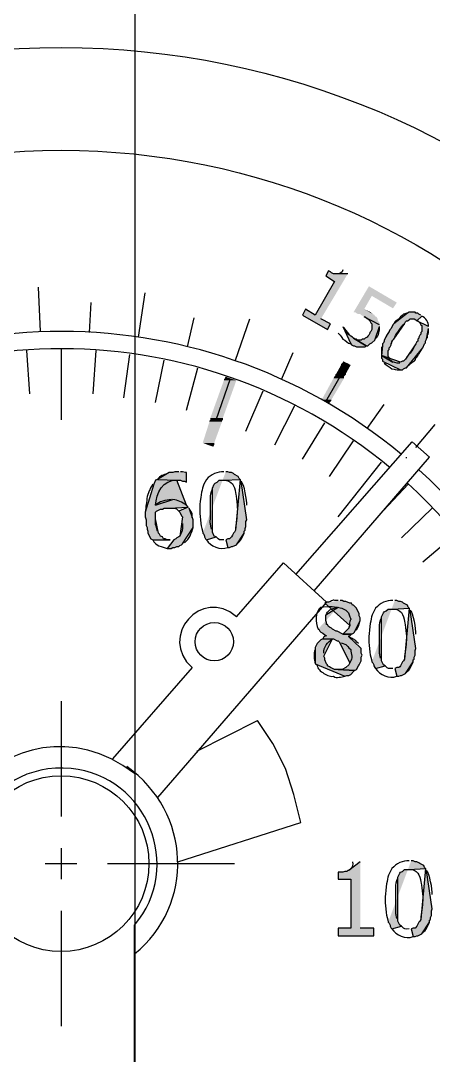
# Model space of a CAD drawing. Header units: millimetres. Extents: x 183355 to 194386, y -190559 to -183233.
# Drawn here: x 186469.4 to 186497.5, y -184252 to -184181.7 of the extents above; entities that cross this region are included whole.
import ezdxf

# ---------------------------------------------------------------- set-up
doc = ezdxf.new("R2010")
doc.units = ezdxf.units.MM
doc.header["$LTSCALE"] = 13
doc.layers.add('PDF_几何图形', color=7, linetype='Continuous')
doc.layers.add('PDF_实体填充', color=7, linetype='Continuous', true_color=0xffffff)
doc.layers.add('标注、文本', color=3, linetype='Continuous', lineweight=25)

# ---------------------------------------------------------------- blocks, each defined once
blk = doc.blocks.new('A$C1C912F39')
at = {"layer": 'PDF_实体填充', "transparency": 33554559}
for points in [[(74.947, 121.398), (74.229, 121.398), (73.968, 121.398), (73.837, 121.463), (73.772, 121.528), (73.641, 121.594), (73.446, 121.267), (74.033, 120.875), (72.727, 118.59), (72.075, 118.982), (71.879, 118.59), (73.576, 117.611), (73.772, 118.003), (73.119, 118.329)], [(78.277, 119.439), (76.383, 120.549), (75.339, 118.786), (75.469, 118.786), (75.535, 118.721), (75.665, 118.656), (75.796, 118.656), (75.861, 118.59), (75.992, 118.525), (76.057, 118.46), (77.102, 117.938), (77.102, 118.068), (77.036, 118.133), (76.971, 118.264), (76.971, 118.329), (76.906, 118.46), (76.775, 118.525), (76.775, 118.59), (76.057, 118.982), (76.579, 119.896), (78.016, 119.047)], [(76.383, 118.852), (76.318, 118.852), (76.253, 118.917), (76.188, 118.917), (76.057, 118.982), (76.775, 118.59), (76.645, 118.656), (76.579, 118.721), (76.514, 118.786)], [(77.102, 117.938), (76.057, 118.46), (76.122, 118.46), (76.188, 118.395), (76.318, 118.329), (76.449, 118.199), (76.514, 118.068), (76.579, 118.003), (76.579, 117.611), (76.514, 117.481), (76.449, 117.415), (76.449, 117.35), (76.383, 117.219), (76.318, 117.154), (76.253, 117.089), (76.122, 117.024), (76.057, 116.958), (75.926, 116.958), (75.861, 116.893), (75.6, 116.893), (75.535, 116.958), (75.404, 116.958), (75.339, 117.024), (76.188, 116.501), (76.318, 116.501), (76.449, 116.632), (76.579, 116.697), (76.775, 116.893), (77.102, 117.807)], [(79.909, 118.59), (79.778, 118.656), (79.713, 118.721), (79.582, 118.721), (79.517, 118.786), (79.125, 118.786), (78.995, 118.721), (78.081, 118.003), (78.016, 117.938), (77.885, 117.676), (77.82, 117.611), (77.428, 116.893), (77.428, 116.828), (77.363, 116.697), (77.297, 116.632), (77.297, 116.501), (77.232, 115.848), (78.016, 115.391), (77.95, 115.457), (77.82, 115.522), (77.754, 115.587), (77.754, 115.718), (77.689, 115.783), (77.689, 116.175), (77.754, 116.24), (77.754, 116.371), (77.82, 116.436), (77.885, 116.567), (77.885, 116.632), (77.95, 116.697), (77.95, 116.762), (78.016, 116.893), (78.081, 116.958), (78.799, 118.003), (78.864, 118.133), (78.93, 118.199), (78.995, 118.199), (79.125, 118.264), (79.191, 118.329), (79.452, 118.329), (79.582, 118.264), (79.648, 118.199), (79.974, 118.525)], [(80.431, 117.807), (79.648, 118.199), (79.713, 118.199), (79.844, 118.068), (79.909, 117.938), (79.974, 117.872), (79.974, 117.481), (79.909, 117.415), (79.909, 117.285), (79.844, 117.219), (79.778, 117.089), (79.778, 117.024), (79.713, 116.958), (79.713, 116.828), (79.648, 116.762), (79.582, 116.632), (79.517, 116.567), (78.864, 115.587), (78.799, 115.522), (78.734, 115.457), (78.668, 115.457), (78.538, 115.391), (77.232, 115.848), (77.232, 115.653), (77.297, 115.587), (77.297, 115.457), (78.538, 114.869), (78.668, 114.869), (78.734, 114.934), (78.864, 115), (78.93, 115), (80.039, 116.371), (80.17, 116.632), (80.235, 116.697), (80.235, 116.828), (80.3, 116.958), (80.431, 117.676)], [(74.621, 117.807), (75.143, 116.632), (75.208, 116.567), (75.339, 116.501), (75.404, 116.501), (75.535, 116.436), (76.122, 116.436), (76.188, 116.501), (75.339, 117.024), (75.274, 117.089), (75.143, 117.154), (75.078, 117.219), (74.686, 117.742)], [(63.457, 107.949), (63.196, 107.949), (63.065, 107.884), (62.804, 107.884), (62.021, 107.427), (63.326, 107.361), (63.588, 107.361), (63.718, 107.296), (63.849, 107.296), (63.979, 107.231), (63.979, 107.884), (63.914, 107.884), (63.718, 107.949), (63.588, 107.949)], [(65.089, 103.771), (65.154, 103.705), (65.22, 103.575), (65.22, 103.51), (65.285, 103.379), (65.35, 103.314), (66.003, 103.51), (65.873, 103.575), (65.742, 103.836), (65.742, 103.901), (65.742, 106.774), (65.742, 106.839), (65.873, 107.1), (65.938, 107.166), (66.068, 107.231), (66.199, 107.361), (66.525, 107.361), (67.635, 107.427), (67.57, 107.492), (67.505, 107.623), (67.244, 107.753), (67.178, 107.818), (67.048, 107.884), (66.917, 107.884), (66.787, 107.949), (66.656, 107.949)], [(62.021, 107.427), (61.89, 107.361), (61.76, 107.1), (61.172, 105.207), (61.172, 104.881), (61.237, 104.685), (61.237, 104.293), (61.303, 104.162), (61.303, 104.032), (61.368, 103.901), (61.368, 103.771), (61.564, 103.379), (61.694, 103.314), (62.869, 103.314), (62.674, 103.314), (62.543, 103.379), (62.412, 103.379), (62.347, 103.51), (62.217, 103.575), (62.151, 103.705), (62.086, 103.771), (61.89, 104.75), (61.89, 105.207), (61.955, 105.272), (62.086, 105.338), (62.217, 105.403), (62.347, 105.403), (62.478, 105.468), (62.804, 105.468), (64.11, 105.533), (63.979, 105.664), (63.326, 107.361)], [(67.635, 107.427), (67.309, 103.967), (67.244, 103.836), (67.178, 103.771), (67.113, 103.64), (67.048, 103.51), (66.917, 103.379), (66.787, 103.379), (66.656, 103.314), (66.787, 102.791), (66.917, 102.791), (67.048, 102.857), (67.113, 102.857), (67.374, 102.987), (67.896, 103.771), (67.896, 103.901), (67.962, 103.967), (67.962, 104.097), (68.027, 104.228), (68.027, 104.554), (68.092, 104.685), (67.7, 107.296)], [(64.11, 105.533), (63.457, 105.272), (63.522, 105.207), (63.653, 104.946), (63.718, 104.881), (63.522, 103.575), (63.457, 103.51), (63.326, 103.444), (63.261, 103.379), (63.131, 103.314), (62.674, 102.726), (62.935, 102.726), (63.065, 102.791), (63.196, 102.791), (63.326, 102.857), (63.457, 102.857), (63.522, 102.922), (63.653, 102.987), (63.718, 103.053), (64.436, 104.162), (64.436, 104.685), (64.175, 105.468)], [(73.641, 99.07), (73.511, 99.07), (73.38, 99.005), (75.078, 97.503), (75.012, 97.373), (75.012, 97.307), (74.621, 96.916), (75.208, 96.916), (75.339, 96.981), (75.404, 97.046), (75.796, 97.83), (75.796, 98.026), (75.731, 98.156), (75.731, 98.287), (75.535, 98.678), (75.469, 98.744), (75.339, 98.874), (75.274, 98.874), (75.208, 99.005), (75.078, 99.005), (74.817, 99.135), (74.686, 99.135), (74.555, 99.201), (74.425, 99.201)], [(76.579, 95.023), (76.645, 94.957), (76.71, 94.827), (76.71, 94.761), (76.775, 94.631), (76.84, 94.566), (77.493, 94.761), (77.363, 94.827), (77.232, 95.088), (77.232, 95.153), (77.232, 98.026), (77.232, 98.091), (77.363, 98.352), (77.428, 98.417), (77.559, 98.483), (77.689, 98.613), (78.016, 98.613), (79.125, 98.678), (79.06, 98.744), (78.995, 98.874), (78.734, 99.005), (78.668, 99.07), (78.538, 99.135), (78.407, 99.135), (78.277, 99.201), (78.146, 99.201)], [(72.923, 97.242), (72.989, 97.242), (73.054, 97.112), (73.119, 97.046), (73.25, 96.981), (73.38, 96.851), (73.511, 96.785), (73.446, 96.785), (73.315, 96.72), (73.25, 96.589), (73.968, 96.589), (74.229, 96.459), (74.294, 96.459), (74.36, 96.394), (75.078, 94.957), (75.012, 94.827), (74.817, 94.631), (74.555, 94.5), (74.294, 94.5), (75.404, 94.435), (75.535, 94.5), (75.665, 94.761), (75.731, 94.827), (75.861, 95.088), (75.861, 95.349), (75.926, 95.48), (75.861, 95.61), (75.861, 95.937), (75.796, 96.002), (75.012, 96.72), (75.012, 96.785), (75.078, 96.785), (75.208, 96.916), (74.621, 96.916), (74.229, 97.112), (74.164, 97.112), (73.903, 97.242), (73.837, 97.307), (73.707, 97.373), (73.641, 97.438), (73.576, 97.569), (73.511, 97.569), (73.511, 97.699), (73.446, 97.83), (73.446, 98.221), (74.294, 98.744)], [(79.125, 98.678), (78.799, 95.218), (78.734, 95.088), (78.668, 95.023), (78.603, 94.892), (78.538, 94.761), (78.473, 94.696), (78.407, 94.631), (78.277, 94.631), (78.146, 94.566), (78.277, 94.043), (78.407, 94.043), (78.538, 94.109), (78.603, 94.109), (78.734, 94.174), (78.864, 94.239), (79.387, 95.023), (79.387, 95.153), (79.452, 95.218), (79.452, 95.349), (79.517, 95.48), (79.517, 95.806), (79.582, 95.937), (79.191, 98.548)], [(73.25, 96.589), (73.119, 96.524), (72.858, 96.263), (72.727, 96.002), (72.727, 94.892), (74.751, 94.043), (74.882, 94.109), (75.012, 94.109), (75.143, 94.174), (75.339, 94.37), (75.404, 94.435), (74.294, 94.5), (74.033, 94.5), (73.772, 94.631), (73.707, 94.696), (73.576, 94.761), (73.576, 94.827), (73.511, 94.892), (73.38, 95.153), (73.38, 95.284), (73.315, 95.414), (73.903, 96.589)], [(75.796, 81.443), (75.012, 80.856), (74.947, 80.856), (74.882, 80.79), (74.751, 80.79), (74.621, 80.725), (74.294, 80.725), (74.294, 80.268), (75.143, 80.268), (75.143, 76.939), (74.294, 76.939), (74.294, 76.416), (76.71, 76.416), (76.71, 76.939), (75.796, 76.939)], [(77.689, 77.33), (77.754, 77.265), (77.82, 77.134), (77.82, 77.069), (77.885, 76.939), (77.95, 76.873), (78.603, 77.069), (78.473, 77.134), (78.342, 77.396), (78.342, 77.461), (78.342, 80.333), (78.342, 80.399), (78.473, 80.66), (78.538, 80.725), (78.668, 80.79), (78.799, 80.921), (79.125, 80.921), (80.235, 80.986), (80.17, 81.052), (80.105, 81.182), (79.974, 81.247), (79.844, 81.313), (79.778, 81.378), (79.648, 81.443), (79.517, 81.443), (79.387, 81.509), (79.256, 81.509)], [(80.235, 80.986), (79.909, 77.526), (79.844, 77.396), (79.778, 77.33), (79.648, 77.069), (79.517, 76.939), (79.387, 76.939), (79.256, 76.873), (79.387, 76.351), (79.517, 76.351), (79.648, 76.416), (79.713, 76.416), (79.974, 76.547), (80.496, 77.33), (80.496, 77.461), (80.562, 77.526), (80.562, 77.657), (80.627, 77.787), (80.627, 78.114), (80.692, 78.244), (80.3, 80.856)]]:
    blk.add_hatch(color=7, dxfattribs=at).paths.add_polyline_path(points, flags=16)
at = {"layer": 'PDF_几何图形'}
blk.add_line((79.582, 109.581), (80.888, 111.148), dxfattribs=at)
for points in [[(74.947, 121.398), (74.229, 121.398), (73.968, 121.398), (73.837, 121.463), (73.772, 121.528), (73.641, 121.594), (73.446, 121.267), (74.033, 120.875), (72.727, 118.59), (72.075, 118.982), (71.879, 118.59), (73.576, 117.611), (73.772, 118.003), (73.119, 118.329)], [(54.056, 117.481), (53.925, 120.484)], [(60.715, 117.089), (61.172, 120.092)], [(57.385, 117.415), (57.516, 119.439)], [(64.045, 116.436), (64.502, 118.395)], [(67.309, 115.522), (68.288, 118.329)], [(77.102, 117.938), (76.057, 118.46), (76.122, 118.46), (76.188, 118.395), (76.318, 118.329), (76.449, 118.199), (76.514, 118.068), (76.579, 118.003), (76.579, 117.611), (76.514, 117.481), (76.449, 117.415), (76.449, 117.35), (76.383, 117.219), (76.318, 117.154), (76.253, 117.089), (76.122, 117.024), (76.057, 116.958), (75.926, 116.958), (75.861, 116.893), (75.6, 116.893), (75.535, 116.958), (75.404, 116.958), (75.339, 117.024), (76.188, 116.501), (76.318, 116.501), (76.449, 116.632), (76.579, 116.697), (76.775, 116.893), (77.102, 117.807)], [(79.909, 118.59), (79.778, 118.656), (79.713, 118.721), (79.582, 118.721), (79.517, 118.786), (79.125, 118.786), (78.995, 118.721), (78.081, 118.003), (78.016, 117.938), (77.885, 117.676), (77.82, 117.611), (77.428, 116.893), (77.428, 116.828), (77.363, 116.697), (77.297, 116.632), (77.297, 116.501), (77.232, 115.848), (78.016, 115.391), (77.95, 115.457), (77.82, 115.522), (77.754, 115.587), (77.754, 115.718), (77.689, 115.783), (77.689, 116.175), (77.754, 116.24), (77.754, 116.371), (77.82, 116.436), (77.885, 116.567), (77.885, 116.632), (77.95, 116.697), (77.95, 116.762), (78.016, 116.893), (78.081, 116.958), (78.799, 118.003), (78.864, 118.133), (78.93, 118.199), (78.995, 118.199), (79.125, 118.264), (79.191, 118.329), (79.452, 118.329), (79.582, 118.264), (79.648, 118.199), (79.974, 118.525)], [(80.431, 117.807), (79.648, 118.199), (79.713, 118.199), (79.844, 118.068), (79.909, 117.938), (79.974, 117.872), (79.974, 117.481), (79.909, 117.415), (79.909, 117.285), (79.844, 117.219), (79.778, 117.089), (79.778, 117.024), (79.713, 116.958), (79.713, 116.828), (79.648, 116.762), (79.582, 116.632), (79.517, 116.567), (78.864, 115.587), (78.799, 115.522), (78.734, 115.457), (78.668, 115.457), (78.538, 115.391), (77.232, 115.848), (77.232, 115.653), (77.297, 115.587), (77.297, 115.457), (78.538, 114.869), (78.668, 114.869), (78.734, 114.934), (78.864, 115), (78.93, 115), (80.039, 116.371), (80.17, 116.632), (80.235, 116.697), (80.235, 116.828), (80.3, 116.958), (80.431, 117.676)], [(74.621, 117.807), (75.143, 116.632), (75.208, 116.567), (75.339, 116.501), (75.404, 116.501), (75.535, 116.436), (76.122, 116.436), (76.188, 116.501), (75.339, 117.024), (75.274, 117.089), (75.143, 117.154), (75.078, 117.219), (74.686, 117.742)], [(53.338, 113.237), (53.142, 116.175)], [(55.492, 111.474), (55.492, 116.24)], [(57.647, 113.237), (57.842, 116.175)], [(70.442, 114.216), (71.226, 116.044)], [(59.736, 112.976), (60.127, 115.914)], [(61.89, 112.649), (62.478, 115.522)], [(73.446, 112.715), (74.947, 115.326)], [(63.979, 112.127), (64.763, 115)], [(66.003, 111.474), (66.982, 114.282)], [(68.027, 110.691), (69.202, 113.433)], [(76.253, 110.887), (77.428, 112.519)], [(69.985, 109.777), (71.356, 112.454)], [(71.879, 108.798), (73.38, 111.278)], [(71.422, 100.963), (79.321, 109.973), (80.496, 108.928)], [(73.707, 107.623), (75.339, 110.038)], [(72.662, 99.854), (80.496, 108.928)], [(74.294, 104.881), (77.232, 108.602)], [(78.93, 108.863), (78.93, 108.928)], [(63.457, 107.949), (63.196, 107.949), (63.065, 107.884), (62.804, 107.884), (62.021, 107.427), (63.326, 107.361), (63.588, 107.361), (63.718, 107.296), (63.849, 107.296), (63.979, 107.231), (63.979, 107.884), (63.914, 107.884), (63.718, 107.949), (63.588, 107.949)], [(65.089, 103.771), (65.154, 103.705), (65.22, 103.575), (65.22, 103.51), (65.285, 103.379), (65.35, 103.314), (66.003, 103.51), (65.873, 103.575), (65.742, 103.836), (65.742, 103.901), (65.742, 106.774), (65.742, 106.839), (65.873, 107.1), (65.938, 107.166), (66.068, 107.231), (66.199, 107.361), (66.525, 107.361), (67.635, 107.427), (67.57, 107.492), (67.505, 107.623), (67.244, 107.753), (67.178, 107.818), (67.048, 107.884), (66.917, 107.884), (66.787, 107.949), (66.656, 107.949)], [(62.021, 107.427), (61.89, 107.361), (61.76, 107.1), (61.172, 105.207), (61.172, 104.881), (61.237, 104.685), (61.237, 104.293), (61.303, 104.162), (61.303, 104.032), (61.368, 103.901), (61.368, 103.771), (61.564, 103.379), (61.694, 103.314), (62.869, 103.314), (62.674, 103.314), (62.543, 103.379), (62.412, 103.379), (62.347, 103.51), (62.217, 103.575), (62.151, 103.705), (62.086, 103.771), (61.89, 104.75), (61.89, 105.207), (61.955, 105.272), (62.086, 105.338), (62.217, 105.403), (62.347, 105.403), (62.478, 105.468), (62.804, 105.468), (64.11, 105.533), (63.979, 105.664), (63.326, 107.361)], [(67.635, 107.427), (67.309, 103.967), (67.244, 103.836), (67.178, 103.771), (67.113, 103.64), (67.048, 103.51), (66.917, 103.379), (66.787, 103.379), (66.656, 103.314), (66.787, 102.791), (66.917, 102.791), (67.048, 102.857), (67.113, 102.857), (67.374, 102.987), (67.896, 103.771), (67.896, 103.901), (67.962, 103.967), (67.962, 104.097), (68.027, 104.228), (68.027, 104.554), (68.092, 104.685), (67.7, 107.296)], [(77.036, 104.946), (79.06, 107.1)], [(61.89, 105.664), (63.065, 106.056)], [(64.11, 105.533), (63.457, 105.272), (63.522, 105.207), (63.653, 104.946), (63.718, 104.881), (63.522, 103.575), (63.457, 103.51), (63.326, 103.444), (63.261, 103.379), (63.131, 103.314), (62.674, 102.726), (62.935, 102.726), (63.065, 102.791), (63.196, 102.791), (63.326, 102.857), (63.457, 102.857), (63.522, 102.922), (63.653, 102.987), (63.718, 103.053), (64.436, 104.162), (64.436, 104.685), (64.175, 105.468)], [(78.603, 103.444), (80.692, 105.468)], [(80.039, 101.812), (82.259, 103.705)], [(67.374, 98.091), (70.573, 101.747), (73.511, 99.07)], [(73.641, 99.07), (73.511, 99.07), (73.38, 99.005), (75.078, 97.503), (75.012, 97.373), (75.012, 97.307), (74.621, 96.916), (75.208, 96.916), (75.339, 96.981), (75.404, 97.046), (75.796, 97.83), (75.796, 98.026), (75.731, 98.156), (75.731, 98.287), (75.535, 98.678), (75.469, 98.744), (75.339, 98.874), (75.274, 98.874), (75.208, 99.005), (75.078, 99.005), (74.817, 99.135), (74.686, 99.135), (74.555, 99.201), (74.425, 99.201)], [(76.579, 95.023), (76.645, 94.957), (76.71, 94.827), (76.71, 94.761), (76.775, 94.631), (76.84, 94.566), (77.493, 94.761), (77.363, 94.827), (77.232, 95.088), (77.232, 95.153), (77.232, 98.026), (77.232, 98.091), (77.363, 98.352), (77.428, 98.417), (77.559, 98.483), (77.689, 98.613), (78.016, 98.613), (79.125, 98.678), (79.06, 98.744), (78.995, 98.874), (78.734, 99.005), (78.668, 99.07), (78.538, 99.135), (78.407, 99.135), (78.277, 99.201), (78.146, 99.201)], [(73.511, 99.07), (62.021, 85.817)], [(72.923, 97.242), (72.989, 97.242), (73.054, 97.112), (73.119, 97.046), (73.25, 96.981), (73.38, 96.851), (73.511, 96.785), (73.446, 96.785), (73.315, 96.72), (73.25, 96.589), (73.968, 96.589), (74.229, 96.459), (74.294, 96.459), (74.36, 96.394), (75.078, 94.957), (75.012, 94.827), (74.817, 94.631), (74.555, 94.5), (74.294, 94.5), (75.404, 94.435), (75.535, 94.5), (75.665, 94.761), (75.731, 94.827), (75.861, 95.088), (75.861, 95.349), (75.926, 95.48), (75.861, 95.61), (75.861, 95.937), (75.796, 96.002), (75.012, 96.72), (75.012, 96.785), (75.078, 96.785), (75.208, 96.916), (74.621, 96.916), (74.229, 97.112), (74.164, 97.112), (73.903, 97.242), (73.837, 97.307), (73.707, 97.373), (73.641, 97.438), (73.576, 97.569), (73.511, 97.569), (73.511, 97.699), (73.446, 97.83), (73.446, 98.221), (74.294, 98.744)], [(79.125, 98.678), (78.799, 95.218), (78.734, 95.088), (78.668, 95.023), (78.603, 94.892), (78.538, 94.761), (78.473, 94.696), (78.407, 94.631), (78.277, 94.631), (78.146, 94.566), (78.277, 94.043), (78.407, 94.043), (78.538, 94.109), (78.603, 94.109), (78.734, 94.174), (78.864, 94.239), (79.387, 95.023), (79.387, 95.153), (79.452, 95.218), (79.452, 95.349), (79.517, 95.48), (79.517, 95.806), (79.582, 95.937), (79.191, 98.548)], [(73.25, 96.589), (73.119, 96.524), (72.858, 96.263), (72.727, 96.002), (72.727, 94.892), (74.751, 94.043), (74.882, 94.109), (75.012, 94.109), (75.143, 94.174), (75.339, 94.37), (75.404, 94.435), (74.294, 94.5), (74.033, 94.5), (73.772, 94.631), (73.707, 94.696), (73.576, 94.761), (73.576, 94.827), (73.511, 94.892), (73.38, 95.153), (73.38, 95.284), (73.315, 95.414), (73.903, 96.589)], [(64.371, 94.631), (58.952, 88.429)], [(55.492, 84.512), (55.492, 92.346)], [(64.697, 88.951), (68.81, 91.04)], [(71.748, 84.12), (71.291, 86.013), (70.704, 87.776), (69.855, 89.473), (68.81, 91.04)], [(63.392, 81.443), (71.748, 84.12)], [(55.492, 80.268), (55.492, 82.357)], [(54.382, 81.313), (56.537, 81.313)], [(58.626, 81.313), (67.244, 81.313)], [(75.796, 81.443), (75.012, 80.856), (74.947, 80.856), (74.882, 80.79), (74.751, 80.79), (74.621, 80.725), (74.294, 80.725), (74.294, 80.268), (75.143, 80.268), (75.143, 76.939), (74.294, 76.939), (74.294, 76.416), (76.71, 76.416), (76.71, 76.939), (75.796, 76.939)], [(77.689, 77.33), (77.754, 77.265), (77.82, 77.134), (77.82, 77.069), (77.885, 76.939), (77.95, 76.873), (78.603, 77.069), (78.473, 77.134), (78.342, 77.396), (78.342, 77.461), (78.342, 80.333), (78.342, 80.399), (78.473, 80.66), (78.538, 80.725), (78.668, 80.79), (78.799, 80.921), (79.125, 80.921), (80.235, 80.986), (80.17, 81.052), (80.105, 81.182), (79.974, 81.247), (79.844, 81.313), (79.778, 81.378), (79.648, 81.443), (79.517, 81.443), (79.387, 81.509), (79.256, 81.509)], [(80.235, 80.986), (79.909, 77.526), (79.844, 77.396), (79.778, 77.33), (79.648, 77.069), (79.517, 76.939), (79.387, 76.939), (79.256, 76.873), (79.387, 76.351), (79.517, 76.351), (79.648, 76.416), (79.713, 76.416), (79.974, 76.547), (80.496, 77.33), (80.496, 77.461), (80.562, 77.526), (80.562, 77.657), (80.627, 77.787), (80.627, 78.114), (80.692, 78.244), (80.3, 80.856)], [(55.492, 70.28), (55.492, 78.114)], [(60.454, 45.406), (60.454, 77.134)]]:
    blk.add_lwpolyline(points, dxfattribs=at)
for centre, radius in [((55.46, 81.313), 55.46), ((55.46, 81.313), 48.474), ((55.46, 81.313), 48.474), ((65.873, 96.394), 1.306), ((55.46, 81.313), 5.974)]:
    blk.add_circle(centre, radius, dxfattribs=at)
for points in [[(74.621, 121.659), (74.555, 121.474), (74.429, 121.374), (74.229, 121.398)], [(78.603, 109.124), (64.742, 120.603), (44.556, 120.238), (31.206, 108.145)], [(77.82, 108.21), (64.4, 119.349), (45.028, 118.943), (32.055, 107.296)], [(78.93, 118.721), (78.589, 118.527), (78.9, 118.827), (78.538, 118.46)], [(78.538, 118.46), (78.273, 118.139), (78.19, 118.293), (78.081, 118.003)], [(80.431, 117.807), (80.444, 118.091), (80.256, 118.409), (79.974, 118.525)], [(75.012, 117.219), (74.882, 117.53), (74.82, 117.334), (74.686, 117.742)], [(76.84, 117.024), (77.07, 117.213), (77.123, 117.522), (77.102, 117.807)], [(77.754, 117.481), (77.624, 117.259), (77.542, 117.152), (77.428, 116.893)], [(78.146, 117.089), (78.252, 117.339), (78.597, 117.817), (78.799, 118.003)], [(80.366, 117.024), (80.34, 117.41), (80.466, 117.15), (80.431, 117.676)], [(74.294, 117.35), (74.553, 117.127), (74.462, 117.118), (74.621, 116.958)], [(74.621, 116.958), (74.813, 116.89), (74.941, 116.655), (75.143, 116.632)], [(77.232, 116.436), (77.232, 116.24), (77.232, 116.044), (77.232, 115.848)], [(79.452, 116.436), (79.428, 116.231), (78.95, 115.784), (78.864, 115.587)], [(79.582, 115.653), (79.74, 115.829), (79.9, 116.156), (80.039, 116.371)], [(78.473, 115.326), (78.01, 115.263), (77.606, 115.678), (77.232, 115.848)], [(77.428, 115.326), (77.548, 115.162), (77.836, 115.062), (77.95, 114.934)], [(79.125, 115.196), (79.389, 115.517), (79.472, 115.362), (79.582, 115.653)], [(77.95, 114.934), (78.22, 114.913), (78.081, 114.841), (78.538, 114.869)], [(62.674, 107.818), (62.422, 107.74), (62.193, 107.662), (62.021, 107.427)], [(66.525, 107.949), (66.08, 107.971), (65.648, 107.759), (65.35, 107.427)], [(80.105, 54.872), (95.62, 69.212), (95.496, 93.899), (79.778, 108.08)], [(61.694, 107.1), (61.368, 106.568), (61.522, 106.707), (61.303, 106.252)], [(61.89, 105.664), (61.888, 106.46), (62.417, 107.444), (63.326, 107.361)], [(65.35, 107.427), (65.051, 106.921), (65.046, 106.753), (64.959, 106.186)], [(66.525, 107.361), (67.062, 107.38), (67.266, 106.974), (67.309, 106.513)], [(68.092, 105.664), (68.103, 105.952), (67.91, 107.109), (67.7, 107.296)], [(80.17, 56.57), (94.268, 70.659), (93.786, 93.782), (78.995, 107.166)], [(61.303, 106.252), (61.281, 105.9), (61.223, 105.552), (61.172, 105.207)], [(64.959, 106.186), (64.841, 105.471), (64.888, 105.125), (64.959, 104.424)], [(65.611, 105.403), (65.627, 105.863), (65.545, 106.351), (65.742, 106.774)], [(67.309, 106.513), (67.384, 106.371), (67.456, 105.444), (67.439, 105.272)], [(62.935, 106.056), (62.598, 106.02), (62.113, 105.952), (61.89, 105.664)], [(62.804, 105.468), (63.138, 105.447), (63.211, 105.558), (63.457, 105.272)], [(63.979, 105.664), (63.702, 105.858), (63.399, 106.04), (63.065, 106.056)], [(64.371, 104.815), (64.388, 105.228), (64.347, 105.071), (64.175, 105.468)], [(65.611, 104.75), (65.611, 104.968), (65.611, 105.185), (65.611, 105.403)], [(67.439, 105.272), (67.426, 104.832), (67.334, 104.404), (67.309, 103.967)], [(62.021, 103.901), (61.883, 104.412), (61.877, 104.16), (61.89, 104.75)], [(63.718, 104.424), (63.74, 104.113), (63.695, 103.824), (63.522, 103.575)], [(63.849, 103.118), (64.211, 103.42), (64.301, 103.748), (64.436, 104.162)], [(64.959, 104.424), (64.947, 104.196), (65.1, 103.998), (65.089, 103.771)], [(65.677, 104.032), (65.633, 104.385), (65.587, 104.249), (65.611, 104.75)], [(66.525, 103.314), (66.185, 103.321), (66.249, 103.257), (66.003, 103.51)], [(67.439, 103.053), (67.679, 103.259), (67.794, 103.488), (67.896, 103.771)], [(61.694, 103.314), (61.864, 102.919), (62.322, 102.843), (62.674, 102.726)], [(65.35, 103.314), (65.607, 102.872), (66.289, 102.612), (66.787, 102.791)], [(67.374, 98.091), (65.04, 100.177), (62.016, 96.717), (64.371, 94.631)], [(74.294, 99.201), (73.836, 99.181), (74.047, 99.281), (73.641, 99.07)], [(78.016, 99.201), (77.57, 99.223), (77.139, 99.01), (76.84, 98.678)], [(73.119, 98.744), (72.681, 98.394), (72.737, 97.705), (72.923, 97.242)], [(73.119, 98.744), (73.478, 98.799), (75.061, 98.903), (75.078, 98.091)], [(73.511, 98.287), (73.623, 98.596), (74.019, 98.678), (74.294, 98.744)], [(76.84, 98.678), (76.541, 98.173), (76.536, 98.005), (76.449, 97.438)], [(78.016, 98.613), (78.552, 98.632), (78.757, 98.226), (78.799, 97.764)], [(79.582, 96.916), (79.593, 97.204), (79.401, 98.361), (79.191, 98.548)], [(75.078, 98.091), (75.26, 97.767), (75.031, 98.034), (75.078, 97.503)], [(75.535, 97.177), (75.772, 97.585), (75.671, 97.537), (75.796, 97.83)], [(77.102, 96.655), (77.117, 97.115), (77.035, 97.602), (77.232, 98.026)], [(78.799, 97.764), (78.874, 97.623), (78.945, 96.696), (78.93, 96.524)], [(76.449, 97.438), (76.331, 96.723), (76.378, 96.377), (76.449, 95.675)], [(73.315, 95.61), (73.289, 96.025), (73.594, 96.383), (73.903, 96.589)], [(74.49, 96.328), (74.979, 96.143), (74.763, 96.231), (75.143, 95.871)], [(75.665, 96.263), (75.34, 96.606), (75.423, 96.508), (75.012, 96.72)], [(77.102, 96.002), (77.102, 96.219), (77.102, 96.437), (77.102, 96.655)], [(78.93, 96.524), (78.916, 96.083), (78.824, 95.656), (78.799, 95.218)], [(72.727, 95.871), (72.582, 95.571), (72.683, 95.197), (72.727, 94.892)], [(75.143, 95.871), (75.187, 95.522), (75.311, 95.311), (75.078, 94.957)], [(76.449, 95.675), (76.437, 95.448), (76.59, 95.25), (76.579, 95.023)], [(77.167, 95.284), (77.123, 95.637), (77.078, 95.501), (77.102, 96.002)], [(78.93, 94.304), (79.169, 94.511), (79.284, 94.74), (79.387, 95.023)], [(72.793, 94.892), (72.93, 94.65), (72.96, 94.41), (73.25, 94.304)], [(73.25, 94.304), (73.447, 94.143), (73.702, 94), (73.968, 94.043)], [(76.84, 94.566), (77.097, 94.124), (77.779, 93.864), (78.277, 94.043)], [(78.016, 94.566), (77.675, 94.573), (77.739, 94.509), (77.493, 94.761)], [(60.454, 87.449), (52.039, 93.731), (42.515, 82.296), (50.465, 75.111)], [(73.968, 94.043), (74.209, 93.875), (74.503, 94.03), (74.751, 94.043)], [(56.145, 87.776), (50.326, 88.309), (46.794, 81.708), (50.465, 77.2)], [(60.454, 75.176), (64.573, 78.51), (64.324, 84.826), (59.932, 87.906)], [(60.454, 77.134), (63.8, 81.086), (61.332, 87.25), (56.145, 87.776)], [(75.274, 81.443), (75.299, 81.218), (75.264, 80.936), (75.012, 80.856)], [(77.95, 80.986), (77.651, 80.48), (77.646, 80.313), (77.559, 79.746)], [(79.125, 81.509), (78.68, 81.53), (78.248, 81.318), (77.95, 80.986)], [(79.125, 80.921), (79.662, 80.939), (79.866, 80.534), (79.909, 80.072)], [(80.692, 79.224), (80.703, 79.512), (80.51, 80.669), (80.3, 80.856)], [(78.211, 78.962), (78.227, 79.423), (78.145, 79.91), (78.342, 80.333)], [(77.559, 79.746), (77.441, 79.031), (77.488, 78.685), (77.559, 77.983)], [(79.909, 80.072), (79.984, 79.931), (80.055, 79.003), (80.039, 78.832)], [(78.211, 78.31), (78.211, 78.527), (78.211, 78.745), (78.211, 78.962)], [(80.039, 78.832), (80.026, 78.391), (79.934, 77.964), (79.909, 77.526)], [(78.277, 77.591), (78.233, 77.945), (78.187, 77.809), (78.211, 78.31)], [(77.559, 77.983), (77.547, 77.756), (77.7, 77.558), (77.689, 77.33)], [(77.95, 76.873), (78.207, 76.432), (78.889, 76.171), (79.387, 76.351)], [(79.125, 76.873), (78.785, 76.881), (78.849, 76.817), (78.603, 77.069)], [(80.039, 76.612), (80.279, 76.819), (80.394, 77.047), (80.496, 77.33)]]:
    blk.add_open_spline(points, degree=3, dxfattribs=at)
at = {"layer": 'PDF_实体填充', "transparency": 33554559}
for points in [[(74.555, 115.326), (74.49, 115.261), (74.882, 115.261)], [(74.621, 115.391), (74.555, 115.326), (74.882, 115.326)], [(74.555, 115.326), (74.882, 115.326), (74.882, 115.261)], [(74.621, 115.457), (74.621, 115.391), (74.751, 115.391)], [(74.621, 115.391), (74.751, 115.391), (74.882, 115.326)], [(74.882, 115.326), (74.882, 115.261), (75.012, 115.261)], [(74.164, 114.608), (74.098, 114.543), (74.294, 114.543)], [(74.49, 115.196), (74.164, 114.608), (74.49, 114.608)], [(74.164, 114.608), (74.294, 114.543), (74.425, 114.543)], [(74.164, 114.608), (74.49, 114.608), (74.425, 114.543)], [(74.49, 114.608), (74.425, 114.543), (74.817, 114.543)], [(74.49, 115.261), (74.49, 115.196), (74.817, 115.196)], [(74.49, 115.261), (74.882, 115.261), (74.817, 115.196)], [(74.49, 115.196), (74.817, 115.196), (74.49, 114.608)], [(74.817, 115.196), (74.49, 114.608), (74.817, 114.608)], [(74.49, 114.608), (74.817, 114.608), (74.817, 114.543)], [(74.882, 115.261), (74.817, 115.196), (75.143, 115.196)], [(74.817, 115.196), (75.143, 115.196), (74.817, 114.608)], [(74.882, 115.261), (75.012, 115.261), (75.143, 115.196)], [(66.525, 114.151), (65.611, 111.605), (66.068, 111.605)], [(66.525, 114.151), (66.982, 114.151), (66.068, 111.605)], [(66.982, 114.151), (66.068, 111.605), (66.46, 111.605)], [(66.982, 114.151), (67.374, 114.151), (66.46, 111.605)], [(66.591, 114.282), (66.525, 114.216), (66.982, 114.216)], [(66.525, 114.216), (66.525, 114.151), (66.982, 114.151)], [(66.525, 114.216), (66.982, 114.216), (66.982, 114.151)], [(66.656, 114.412), (66.591, 114.347), (66.787, 114.347)], [(66.591, 114.347), (66.591, 114.282), (66.982, 114.282)], [(66.591, 114.347), (66.787, 114.347), (66.982, 114.282)], [(66.591, 114.282), (66.982, 114.282), (66.982, 114.216)], [(66.982, 114.282), (66.982, 114.216), (67.178, 114.216)], [(66.982, 114.216), (66.982, 114.151), (67.374, 114.151)], [(66.982, 114.216), (67.178, 114.216), (67.374, 114.151)], [(73.968, 114.282), (73.184, 112.845), (73.511, 112.845)], [(73.968, 114.282), (74.294, 114.282), (73.511, 112.845)], [(74.294, 114.282), (73.511, 112.845), (73.837, 112.845)], [(74.294, 114.282), (74.686, 114.282), (73.837, 112.845)], [(74.033, 114.412), (73.968, 114.282), (74.294, 114.282)], [(74.098, 114.477), (74.033, 114.412), (74.36, 114.412)], [(74.033, 114.412), (74.36, 114.412), (74.294, 114.282)], [(74.098, 114.543), (74.098, 114.477), (74.425, 114.477)], [(74.098, 114.543), (74.294, 114.543), (74.425, 114.477)], [(74.098, 114.477), (74.425, 114.477), (74.36, 114.412)], [(74.294, 114.543), (74.425, 114.543), (74.425, 114.477)], [(74.36, 114.412), (74.294, 114.282), (74.686, 114.282)], [(74.425, 114.477), (74.36, 114.412), (74.555, 114.412)], [(74.36, 114.412), (74.555, 114.412), (74.686, 114.282)], [(74.425, 114.543), (74.425, 114.477), (74.751, 114.477)], [(74.425, 114.543), (74.817, 114.543), (74.751, 114.477)], [(74.425, 114.477), (74.555, 114.412), (74.686, 114.412)], [(74.425, 114.477), (74.751, 114.477), (74.686, 114.412)], [(74.555, 114.412), (74.686, 114.412), (74.686, 114.282)], [(73.184, 112.845), (73.315, 112.78), (73.446, 112.78)], [(73.184, 112.845), (73.511, 112.845), (73.446, 112.78)], [(73.315, 112.78), (73.446, 112.78), (73.446, 112.715)], [(73.511, 112.845), (73.446, 112.78), (73.837, 112.78)], [(73.446, 112.78), (73.446, 112.715), (73.772, 112.715)], [(73.446, 112.78), (73.837, 112.78), (73.772, 112.715)], [(73.446, 112.715), (73.576, 112.649), (73.707, 112.649)], [(73.446, 112.715), (73.772, 112.715), (73.707, 112.649)], [(73.511, 112.845), (73.837, 112.845), (73.837, 112.78)], [(73.576, 112.649), (73.707, 112.649), (73.707, 112.584)], [(65.546, 111.344), (65.089, 109.907), (65.873, 109.907)], [(65.611, 111.474), (65.546, 111.409), (66.199, 111.409)], [(65.546, 111.409), (65.546, 111.344), (66.395, 111.344)], [(65.546, 111.409), (66.199, 111.409), (66.395, 111.344)], [(65.546, 111.344), (66.395, 111.344), (65.873, 109.907)], [(65.611, 111.605), (65.611, 111.54), (65.807, 111.54)], [(65.611, 111.605), (65.807, 111.54), (66.003, 111.54)], [(65.611, 111.605), (66.068, 111.605), (66.003, 111.54)], [(65.611, 111.54), (65.611, 111.474), (66.003, 111.474)], [(65.611, 111.54), (65.807, 111.54), (66.003, 111.474)], [(65.611, 111.474), (66.003, 111.474), (66.199, 111.409)], [(65.807, 111.54), (66.003, 111.54), (66.003, 111.474)], [(66.068, 111.605), (66.003, 111.54), (66.46, 111.54)], [(66.003, 111.54), (66.003, 111.474), (66.46, 111.474)], [(66.003, 111.54), (66.46, 111.54), (66.46, 111.474)], [(66.003, 111.474), (66.199, 111.409), (66.395, 111.409)], [(66.003, 111.474), (66.46, 111.474), (66.395, 111.409)], [(66.068, 111.605), (66.46, 111.605), (66.46, 111.54)], [(66.199, 111.409), (66.395, 111.409), (66.395, 111.344)], [(65.089, 109.907), (65.416, 109.777), (65.873, 109.777)], [(65.089, 109.907), (65.873, 109.907), (65.873, 109.777)], [(65.416, 109.777), (65.873, 109.777), (65.807, 109.646)]]:
    blk.add_solid(points, dxfattribs=at)

msp = doc.modelspace()

# ---------------------------------------------------------------- linework, layer by layer
at = {"layer": '标注、文本', "color": 2}
msp.add_line((186477.215, -184533.97), (186477.215, -183935.471), dxfattribs=at)

# ---------------------------------------------------------------- block references
at = {"layer": '标注、文本'}
msp.add_blockref('A$C1C912F39', (186416.723, -184320.28), dxfattribs=at)

doc.saveas('drawing.dxf')
